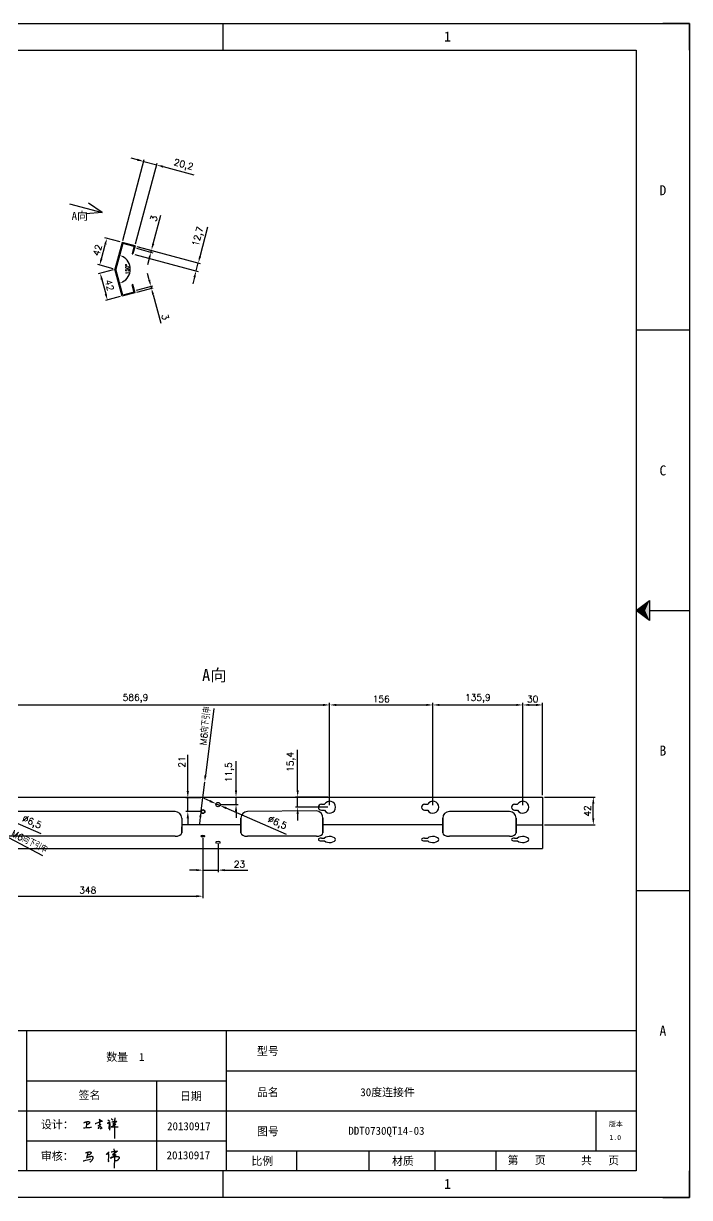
# Model space of a CAD drawing. Header units: millimetres. Extents: x -4018 to 8419, y 14505 to 19318.
# Drawn here: x 5131 to 6138, y 14505 to 16278 of the extents above; entities that cross this region are included whole.
import ezdxf
from ezdxf.enums import TextEntityAlignment as Align

# ---------------------------------------------------------------- set-up
doc = ezdxf.new("R2010")
doc.units = ezdxf.units.MM
doc.linetypes.add('DOT', pattern=[0.25, 0, -0.25])
doc.layers.add('dim', color=2, linetype='Continuous', lineweight=9)
doc.layers.add('print', color=30, linetype='Continuous')
doc.styles.add('Dartop', font='SIMFANG.TTF')
doc.styles.add('hzHT', font='SIMHEI.TTF')
doc.styles.get("Standard").update_dxf_attribs({"font": 'txt', "bigfont": 'gbcbig.shx'})
doc.dimstyles.new('2-small', dxfattribs={"dimtxt": 10, "dimasz": 10, "dimexe": 3, "dimexo": 3, "dimgap": 4, "dimtad": 1, "dimtxsty": 'Standard', "dimcen": 5, "dimazin": 0, "dimtfac": 1, "dimtmove": 0, "dimatfit": 3, "dimfxl": 1, "dimarcsym": 0})
doc.dimstyles.new('small', dxfattribs={"dimtxt": 5, "dimasz": 5, "dimexe": 1.25, "dimexo": 1, "dimgap": 2, "dimtad": 1, "dimtxsty": 'Standard', "dimcen": 2.5, "dimadec": 0, "dimazin": 0, "dimtfac": 1, "dimtmove": 0, "dimatfit": 3, "dimfxl": 1, "dimarcsym": 0})

# ---------------------------------------------------------------- blocks, each defined once
blk = doc.blocks.new('*U4')
at = {"color": 254, "linetype": 'Continuous', "extrusion": (0, 0, -1)}
for points in [[(-33.167, 11), (-33, 11), (-33.25, 11.188)], [(-33.167, 11), (-33.25, 11.188), (-33.25, 10.812)], [(-33.167, 11), (-33.25, 10.812), (-33, 11)]]:
    blk.add_solid(points, dxfattribs=at)
blk = doc.blocks.new('h')
for p, q in [((20773.3, -2331.8), (20775.3, -2338.7)), ((20789.1, -2340.9), (20773.5, -2331.9)), ((20775.3, -2338.7), (20775.6, -2351.2)), ((20845.7, -2343.5), (20848.4, -2353)), ((20768.1, -2360.9), (20773, -2359.1)), ((20769.5, -2366.9), (20769.8, -2370.6)), ((20769.8, -2370.6), (20770.9, -2378)), ((20770.9, -2378), (20771.5, -2370.6)), ((20772.4, -2369.3), (20774.9, -2367.8)), ((20773, -2359.1), (20784.1, -2355.2)), ((20775.6, -2351.2), (20775.5, -2357.3)), ((20782.2, -2369.2), (20780, -2377.1)), ((20780, -2377.1), (20788.3, -2371.3)), ((20780.1, -2366.4), (20780.8, -2366.4)), ((20781.9, -2367.4), (20782.2, -2369.2)), ((20848.9, -2370.3), (20847.9, -2424)), ((20848.4, -2353), (20848.9, -2370.3))]:
    blk.add_line(p, q)
for points in [[(20699.1, -2348.2, -0.029745), (20704.6, -2345.4, -0.046842), (20708.4, -2344.2, -0.00919), (20714.3, -2343, -0.018517), (20717.2, -2342.5, -0.037841), (20720.3, -2342.4, -0.039541), (20723.2, -2342.8, -0.149785), (20726, -2344.3, -0.204935), (20726.9, -2346.6, -0.074872), (20726.5, -2348.3, -0.061615), (20725.6, -2350.3, -0.034204), (20723.8, -2352.6, -0.045776), (20722.3, -2354.1, -0.054985), (20720.4, -2355.3, -0.036348), (20717.3, -2356.5, -0.067752), (20715.7, -2356.8, -0.043553), (20713.2, -2356.7)], [(20755, -2351.9, -0.024077), (20759.9, -2350.1, -0.013147), (20768.7, -2346.5, -0.00522), (20775.4, -2344.1, -0.018517), (20777.3, -2343.4, -0.008274), (20786.3, -2341, -0.039541), (20788.3, -2340.8, -0.079216), (20789.4, -2341, -0.204935)], [(20816.8, -2335, -0.053561), (20819.6, -2336.1, -0.075272), (20821.3, -2337.3, -0.005295), (20822.5, -2338.5, -0.009337), (20823.1, -2339.1, -0.026146), (20823.7, -2339.8, -0.016644), (20824.5, -2340.9)], [(20832.1, -2329.2, -0.053561), (20834.9, -2330.3, -0.075272), (20836.7, -2331.5, -0.005295), (20837.8, -2332.6, -0.009337), (20838.5, -2333.3, -0.026146), (20839, -2334, -0.016644), (20839.8, -2335.1)], [(20836, -2343.7, -0.02797), (20842.1, -2342.6, -0.048868), (20845.6, -2342.2, -0.00919), (20851.1, -2341.4, -0.018517), (20853.9, -2341.1, -0.037841), (20856.7, -2341.2, -0.039541), (20859.4, -2341.6, -0.018282), (20840.6, -2354.7, -0.000937)], [(20847.6, -2340.2, 0.021784), (20849.6, -2335.9, 0.028296), (20850.8, -2332.4, 0.008136), (20851.9, -2328.2, 0.028913), (20852.2, -2327, 0.08193), (20852.1, -2325.9, 0.075058), (20851.7, -2324.7, 0.275043)], [(20696.6, -2372.4, 0.002073), (20710.6, -2371.9, 0.016137), (20719.6, -2371.3, 0.008314), (20736.9, -2369.3)], [(20813.5, -2350.1, 0.007348), (20815.9, -2348.7, 0.008421), (20818, -2347.3, 0.009459), (20819.7, -2346.2, -0.016325), (20820.7, -2345.5, -0.173771), (20821.8, -2345.3, -0.085159), (20823.9, -2346, -0.125883), (20826, -2347.9, -0.160659), (20826.6, -2350.1, -0.010447), (20826.5, -2352.3, -0.008247), (20826.2, -2355.1, -0.002698), (20825.3, -2374, 0.001562), (20823.9, -2383.7, 0.016137)]]:
    blk.add_lwpolyline(points, format="xyb")
for points in [[(20711.3, -2343.5), (20711.3, -2343.5), (20711.5, -2355.8), (20710.7, -2368), (20710.6, -2371.9)], [(20821.5, -2350.6), (20822.4, -2359.2), (20822.2, -2364.9), (20821.7, -2369), (20821.3, -2376.3), (20823.6, -2368.5), (20827.2, -2366.3), (20829.5, -2366.3)], [(20840.6, -2354.7), (20850, -2354.7), (20855, -2354.3), (20845.9, -2361.1), (20840.5, -2364), (20833, -2367.5), (20863.2, -2367.4), (20865.9, -2367.3)]]:
    blk.add_lwpolyline(points)
for centre, radius, start, end in [((20773.7, -2371.2), 2.3, 121.9907, 163.6016), ((20787.5, -2406), 40.3, 100.6183, 108.2482), ((20780.8, -2367.6), 1.15, 9.4675, 90)]:
    blk.add_arc(centre, radius, start, end)
blk = doc.blocks.new('*D65')
at = {"layer": 'Defpoints', "color": 0}
for p in [(5257.5, 15953.3), (5280.6, 15947.1), (5269.7, 15906.6)]:
    blk.add_point(p, dxfattribs=at)
at = {"layer": 'dim', "color": 0, "lineweight": -2}
for p, q in [((5277.7, 15947.9), (5254.6, 15954.1)), ((5249.2, 15922.4), (5254.9, 15943.7)), ((5266.8, 15907.3), (5243.7, 15913.6))]:
    blk.add_line(p, q, dxfattribs=at)
at = {"layer": 'dim', "color": 0}
for points in [[(5253.3, 15944.1), (5256.5, 15943.3), (5257.5, 15953.3)], [(5247.6, 15922.9), (5250.8, 15922), (5246.6, 15912.8)]]:
    blk.add_solid(points, dxfattribs=at)
at = {"layer": 'dim', "color": 0, "insert": (5243.3, 15935.4), "char_height": 10, "attachment_point": 5, "rotation": 75}
blk.add_mtext('42', dxfattribs=at)
blk = doc.blocks.new('*D66')
at = {"layer": 'Defpoints', "color": 0}
for p in [(5269.7, 15906.6), (5280.6, 15866), (5258.3, 15860)]:
    blk.add_point(p, dxfattribs=at)
at = {"layer": 'dim', "color": 0, "lineweight": -2}
for p, q in [((5266.8, 15905.8), (5244.5, 15899.8)), ((5250, 15890.9), (5255.7, 15869.7)), ((5277.7, 15865.2), (5255.4, 15859.2))]:
    blk.add_line(p, q, dxfattribs=at)
at = {"layer": 'dim', "color": 0}
for points in [[(5251.6, 15891.4), (5248.4, 15890.5), (5247.4, 15900.6)], [(5257.3, 15870.1), (5254.1, 15869.2), (5258.3, 15860)]]:
    blk.add_solid(points, dxfattribs=at)
at = {"layer": 'dim', "color": 0, "insert": (5261.5, 15882.6), "char_height": 10, "attachment_point": 5, "rotation": 285}
blk.add_mtext('42', dxfattribs=at)
blk = doc.blocks.new('*D67')
at = {"layer": 'Defpoints', "color": 0}
for p in [(5332.9, 16064.1), (5280.6, 15947.1), (5300.1, 15941.9)]:
    blk.add_point(p, dxfattribs=at)
at = {"layer": 'dim', "color": 0, "lineweight": -2}
for p, q in [((5281.4, 15950), (5314.1, 16072.2)), ((5303.7, 16071.9), (5294, 16074.5)), ((5300.9, 15944.8), (5333.6, 16067)), ((5313.3, 16069.3), (5332.9, 16064.1)), ((5342.5, 16061.5), (5388.9, 16049.1))]:
    blk.add_line(p, q, dxfattribs=at)
at = {"layer": 'dim', "color": 0}
for points in [[(5304.1, 16073.5), (5303.3, 16070.3), (5313.3, 16069.3)], [(5342.9, 16063.1), (5342.1, 16059.9), (5332.9, 16064.1)]]:
    blk.add_solid(points, dxfattribs=at)
at = {"layer": 'dim', "color": 0, "insert": (5373.1, 16063.5), "char_height": 10, "attachment_point": 5, "rotation": 345}
blk.add_mtext('20,2', dxfattribs=at)
blk = doc.blocks.new('*D68')
at = {"layer": 'Defpoints', "color": 0}
for p in [(5300.1, 15941.9), (5296.8, 15929.6), (5395.7, 15916.3)]:
    blk.add_point(p, dxfattribs=at)
at = {"layer": 'dim', "color": 0, "lineweight": -2}
for p, q in [((5398.3, 15926), (5410.3, 15970.7)), ((5303, 15941.1), (5398.6, 15915.5)), ((5299.7, 15928.9), (5395.3, 15903.3)), ((5392.4, 15904), (5395.7, 15916.3)), ((5389.8, 15894.4), (5387.2, 15884.7))]:
    blk.add_line(p, q, dxfattribs=at)
at = {"layer": 'dim', "color": 0}
for points in [[(5396.7, 15926.4), (5399.9, 15925.5), (5395.7, 15916.3)], [(5388.2, 15894.8), (5391.4, 15894), (5392.4, 15904)]]:
    blk.add_solid(points, dxfattribs=at)
at = {"layer": 'dim', "color": 0, "insert": (5396.1, 15955.7), "char_height": 10, "attachment_point": 5, "rotation": 75}
blk.add_mtext('12,7', dxfattribs=at)
blk = doc.blocks.new('*D84')
at = {"layer": 'Defpoints', "color": 0}
for p in [(5916.1, 15109.7), (5992.7, 15109.7), (5916.1, 15067.7)]:
    blk.add_point(p, dxfattribs=at)
at = {"layer": 'dim', "color": 0, "lineweight": -2}
for p, q in [((5919.1, 15109.7), (5995.7, 15109.7)), ((5992.7, 15077.7), (5992.7, 15099.7)), ((5919.1, 15067.7), (5995.7, 15067.7))]:
    blk.add_line(p, q, dxfattribs=at)
at = {"layer": 'dim', "color": 0}
for points in [[(5991, 15099.7), (5994.3, 15099.7), (5992.7, 15109.7)], [(5991, 15077.7), (5994.3, 15077.7), (5992.7, 15067.7)]]:
    blk.add_solid(points, dxfattribs=at)
at = {"layer": 'dim', "color": 0, "insert": (5983.7, 15088.7), "char_height": 10, "attachment_point": 5, "rotation": 90}
blk.add_mtext('42', dxfattribs=at)
blk = doc.blocks.new('*D88')
at = {"layer": 'Defpoints', "color": 0}
for p in [(5594.2, 15248.7), (5007.3, 15094.3), (5594.2, 15094.3)]:
    blk.add_point(p, dxfattribs=at)
at = {"layer": 'dim', "color": 0, "lineweight": -2}
for p, q in [((5007.3, 15097.3), (5007.3, 15251.7)), ((5017.3, 15248.7), (5584.2, 15248.7)), ((5594.2, 15097.3), (5594.2, 15251.7))]:
    blk.add_line(p, q, dxfattribs=at)
at = {"layer": 'dim', "color": 0}
for points in [[(5017.3, 15250.4), (5017.3, 15247.1), (5007.3, 15248.7)], [(5584.2, 15250.4), (5584.2, 15247.1), (5594.2, 15248.7)]]:
    blk.add_solid(points, dxfattribs=at)
at = {"layer": 'dim', "color": 0, "insert": (5300.7, 15258.6), "char_height": 10, "attachment_point": 5}
blk.add_mtext('586,9', dxfattribs=at)
blk = doc.blocks.new('*D89')
at = {"layer": 'Defpoints', "color": 0}
for p in [(5750.2, 15248.7), (5594.2, 15094.3), (5750.2, 15094.3)]:
    blk.add_point(p, dxfattribs=at)
at = {"layer": 'dim', "color": 0, "lineweight": -2}
for p, q in [((5594.2, 15097.3), (5594.2, 15251.7)), ((5604.2, 15248.7), (5740.2, 15248.7)), ((5750.2, 15097.3), (5750.2, 15251.7))]:
    blk.add_line(p, q, dxfattribs=at)
at = {"layer": 'dim', "color": 0}
for points in [[(5604.2, 15250.4), (5604.2, 15247.1), (5594.2, 15248.7)], [(5740.2, 15250.4), (5740.2, 15247.1), (5750.2, 15248.7)]]:
    blk.add_solid(points, dxfattribs=at)
at = {"layer": 'dim', "color": 0, "insert": (5672.2, 15257.7), "char_height": 10, "attachment_point": 5}
blk.add_mtext('156', dxfattribs=at)
blk = doc.blocks.new('*D90')
at = {"layer": 'Defpoints', "color": 0}
for p in [(5886.1, 15248.7), (5750.2, 15094.3), (5886.1, 15094.3)]:
    blk.add_point(p, dxfattribs=at)
at = {"layer": 'dim', "color": 0, "lineweight": -2}
for p, q in [((5750.2, 15097.3), (5750.2, 15251.7)), ((5760.2, 15248.7), (5876.1, 15248.7)), ((5886.1, 15097.3), (5886.1, 15251.7))]:
    blk.add_line(p, q, dxfattribs=at)
at = {"layer": 'dim', "color": 0}
for points in [[(5760.2, 15250.4), (5760.2, 15247.1), (5750.2, 15248.7)], [(5876.1, 15250.4), (5876.1, 15247.1), (5886.1, 15248.7)]]:
    blk.add_solid(points, dxfattribs=at)
at = {"layer": 'dim', "color": 0, "insert": (5818.1, 15258.6), "char_height": 10, "attachment_point": 5}
blk.add_mtext('135,9', dxfattribs=at)
blk = doc.blocks.new('*D91')
at = {"layer": 'Defpoints', "color": 0}
for p in [(5916.1, 15248.7), (5916.1, 15109.7), (5886.1, 15094.3)]:
    blk.add_point(p, dxfattribs=at)
at = {"layer": 'dim', "color": 0, "lineweight": -2}
for p, q in [((5886.1, 15097.3), (5886.1, 15251.7)), ((5896.1, 15248.7), (5906.1, 15248.7)), ((5916.1, 15112.7), (5916.1, 15251.7))]:
    blk.add_line(p, q, dxfattribs=at)
at = {"layer": 'dim', "color": 0}
for points in [[(5896.1, 15250.4), (5896.1, 15247.1), (5886.1, 15248.7)], [(5906.1, 15250.4), (5906.1, 15247.1), (5916.1, 15248.7)]]:
    blk.add_solid(points, dxfattribs=at)
at = {"layer": 'dim', "color": 0, "insert": (5901.1, 15257.7), "char_height": 10, "attachment_point": 5}
blk.add_mtext('30', dxfattribs=at)
blk = doc.blocks.new('*D96')
at = {"layer": 'Defpoints', "color": 0}
for p in [(5402.6, 15050.4, 3.7), (5054.6, 15041.3, 15.3), (5402.6, 14960)]:
    blk.add_point(p, dxfattribs=at)
at = {"layer": 'dim', "color": 0, "lineweight": -2}
for p, q in [((5054.6, 15038.3), (5054.6, 14957)), ((5402.6, 15047.4), (5402.6, 14957)), ((5064.6, 14960), (5392.6, 14960))]:
    blk.add_line(p, q, dxfattribs=at)
at = {"layer": 'dim', "color": 0}
for points in [[(5064.6, 14961.6), (5064.6, 14958.3), (5054.6, 14960)], [(5392.6, 14961.6), (5392.6, 14958.3), (5402.6, 14960)]]:
    blk.add_solid(points, dxfattribs=at)
at = {"layer": 'dim', "color": 0, "insert": (5228.6, 14969), "char_height": 10, "attachment_point": 5}
blk.add_mtext('348', dxfattribs=at)
blk = doc.blocks.new('*D97')
at = {"layer": 'Defpoints', "color": 0}
for p in [(5402.6, 15050.4, 3.7), (5425.6, 15041.3, 15.3), (5425.6, 14999.3)]:
    blk.add_point(p, dxfattribs=at)
at = {"layer": 'dim', "color": 0, "lineweight": -2}
for p, q in [((5402.6, 15047.4), (5402.6, 14996.3)), ((5425.6, 15038.3), (5425.6, 14996.3)), ((5392.6, 14999.3), (5382.6, 14999.3)), ((5402.6, 14999.3), (5425.6, 14999.3)), ((5435.6, 14999.3), (5470.3, 14999.3))]:
    blk.add_line(p, q, dxfattribs=at)
at = {"layer": 'dim', "color": 0}
for points in [[(5392.6, 15001), (5392.6, 14997.7), (5402.6, 14999.3)], [(5435.6, 15001), (5435.6, 14997.7), (5425.6, 14999.3)]]:
    blk.add_solid(points, dxfattribs=at)
at = {"layer": 'dim', "color": 0, "insert": (5457.9, 15008.3), "char_height": 10, "attachment_point": 5}
blk.add_mtext('23', dxfattribs=at)
blk = doc.blocks.new('*D98')
at = {"layer": 'Defpoints', "color": 0}
for p in [(5545.8, 15109.7), (5594.2, 15109.7), (5594.2, 15094.3)]:
    blk.add_point(p, dxfattribs=at)
at = {"layer": 'dim', "color": 0, "lineweight": -2}
for p, q in [((5545.8, 15119.7), (5545.8, 15180.9)), ((5591.2, 15109.7), (5542.8, 15109.7)), ((5545.8, 15094.3), (5545.8, 15109.7)), ((5591.2, 15094.3), (5542.8, 15094.3)), ((5545.8, 15084.3), (5545.8, 15074.3))]:
    blk.add_line(p, q, dxfattribs=at)
at = {"layer": 'dim', "color": 0}
for points in [[(5544.2, 15119.7), (5547.5, 15119.7), (5545.8, 15109.7)], [(5544.2, 15084.3), (5547.5, 15084.3), (5545.8, 15094.3)]]:
    blk.add_solid(points, dxfattribs=at)
at = {"layer": 'dim', "color": 0, "insert": (5536, 15162.7), "char_height": 10, "attachment_point": 5, "rotation": 90}
blk.add_mtext('15,4', dxfattribs=at)
blk = doc.blocks.new('*D99')
at = {"layer": 'Defpoints', "color": 0}
for p in [(5396.1, 15109.7), (5452.7, 15109.7), (5425.6, 15098.2)]:
    blk.add_point(p, dxfattribs=at)
at = {"layer": 'dim', "color": 0, "lineweight": -2}
for p, q in [((5452.7, 15119.7), (5452.7, 15163.6)), ((5399.1, 15109.7), (5455.7, 15109.7)), ((5452.7, 15098.2), (5452.7, 15109.7)), ((5428.6, 15098.2), (5455.7, 15098.2)), ((5452.7, 15088.2), (5452.7, 15078.2))]:
    blk.add_line(p, q, dxfattribs=at)
at = {"layer": 'dim', "color": 0}
for points in [[(5451, 15119.7), (5454.4, 15119.7), (5452.7, 15109.7)], [(5451, 15088.2), (5454.4, 15088.2), (5452.7, 15098.2)]]:
    blk.add_solid(points, dxfattribs=at)
at = {"layer": 'dim', "color": 0, "insert": (5442.9, 15147.1), "char_height": 10, "attachment_point": 5, "rotation": 90}
blk.add_mtext('11,5', dxfattribs=at)
blk = doc.blocks.new('*D100')
at = {"layer": 'Defpoints', "color": 0}
for p in [(5379.8, 15108.7), (5402.6, 15108.7), (5402.6, 15087.7)]:
    blk.add_point(p, dxfattribs=at)
at = {"layer": 'dim', "color": 0, "lineweight": -2}
for p, q in [((5379.8, 15118.7), (5379.8, 15173.4)), ((5399.6, 15108.7), (5376.8, 15108.7)), ((5379.8, 15087.7), (5379.8, 15108.7)), ((5399.6, 15087.7), (5376.8, 15087.7)), ((5379.8, 15077.7), (5379.8, 15067.7))]:
    blk.add_line(p, q, dxfattribs=at)
at = {"layer": 'dim', "color": 0}
for points in [[(5378.1, 15118.7), (5381.5, 15118.7), (5379.8, 15108.7)], [(5378.1, 15077.7), (5381.5, 15077.7), (5379.8, 15087.7)]]:
    blk.add_solid(points, dxfattribs=at)
at = {"layer": 'dim', "color": 0, "insert": (5370.8, 15162.7), "char_height": 10, "attachment_point": 5, "rotation": 90}
blk.add_mtext('21', dxfattribs=at)
blk = doc.blocks.new('*D109')
at = {"layer": 'Defpoints', "color": 0}
for p in [(5051.6, 15100.5), (5057.6, 15097.9)]:
    blk.add_point(p, dxfattribs=at)
at = {"layer": 'dim', "color": 0, "lineweight": -2}
for p, q in [((5042.5, 15104.5), (5033.3, 15108.5)), ((5051.6, 15100.5), (5057.6, 15097.9)), ((5158.1, 15054.1), (5066.7, 15093.9))]:
    blk.add_line(p, q, dxfattribs=at)
at = {"layer": 'dim', "color": 0}
for points in [[(5043.1, 15106.1), (5041.8, 15103), (5051.6, 15100.5)], [(5067.4, 15095.5), (5066.1, 15092.4), (5057.6, 15097.9)]]:
    blk.add_solid(points, dxfattribs=at)
at = {"layer": 'dim', "color": 0, "insert": (5143.8, 15071), "char_height": 10, "attachment_point": 5, "rotation": 336.4152}
blk.add_mtext('∅6,5', dxfattribs=at)
blk = doc.blocks.new('*D110')
at = {"layer": 'Defpoints', "color": 0}
for p in [(5028.9, 15090.2), (5034.3, 15087.4)]:
    blk.add_point(p, dxfattribs=at)
at = {"layer": 'dim', "color": 0, "lineweight": -2}
for p, q in [((5020.1, 15094.8), (5011.2, 15099.4)), ((5028.9, 15090.2), (5034.3, 15087.4)), ((5160.6, 15021.1), (5043.1, 15082.7))]:
    blk.add_line(p, q, dxfattribs=at)
at = {"layer": 'dim', "color": 0}
for points in [[(5020.9, 15096.3), (5019.3, 15093.3), (5028.9, 15090.2)], [(5043.9, 15084.2), (5042.3, 15081.2), (5034.3, 15087.4)]]:
    blk.add_solid(points, dxfattribs=at)
at = {"layer": 'dim', "color": 0, "insert": (5140.2, 15042.2), "char_height": 10, "attachment_point": 5, "rotation": 332.3067}
blk.add_mtext('M6向下引申', dxfattribs=at)
blk = doc.blocks.new('*D111')
at = {"layer": 'Defpoints', "color": 0}
for p in [(5422.6, 15099.5), (5428.6, 15096.9)]:
    blk.add_point(p, dxfattribs=at)
at = {"layer": 'dim', "color": 0, "lineweight": -2}
for p, q in [((5413.5, 15103.5), (5404.3, 15107.5)), ((5422.6, 15099.5), (5428.6, 15096.9)), ((5529.1, 15053.1), (5437.7, 15092.9))]:
    blk.add_line(p, q, dxfattribs=at)
at = {"layer": 'dim', "color": 0}
for points in [[(5414.1, 15105.1), (5412.8, 15102), (5422.6, 15099.5)], [(5438.4, 15094.5), (5437.1, 15091.4), (5428.6, 15096.9)]]:
    blk.add_solid(points, dxfattribs=at)
at = {"layer": 'dim', "color": 0, "insert": (5514.8, 15070), "char_height": 10, "attachment_point": 5, "rotation": 336.4152}
blk.add_mtext('∅6,5', dxfattribs=at)
blk = doc.blocks.new('*D112')
at = {"layer": 'Defpoints', "color": 0}
for p in [(5405.3, 15132.2), (5399.9, 15089.1)]:
    blk.add_point(p, dxfattribs=at)
at = {"layer": 'dim', "color": 0, "lineweight": -2}
for p, q in [((5419, 15243.6), (5406.5, 15142.2)), ((5399.9, 15089.1), (5405.3, 15132.2)), ((5398.7, 15079.2), (5397.5, 15069.3))]:
    blk.add_line(p, q, dxfattribs=at)
at = {"layer": 'dim', "color": 0}
for points in [[(5404.8, 15142.4), (5408.1, 15142), (5405.3, 15132.2)], [(5397.1, 15079.4), (5400.4, 15079), (5399.9, 15089.1)]]:
    blk.add_solid(points, dxfattribs=at)
at = {"layer": 'dim', "color": 0, "insert": (5406.4, 15217.1), "char_height": 10, "attachment_point": 5, "rotation": 82.9748}
blk.add_mtext('M6向下引申', dxfattribs=at)
blk = doc.blocks.new('*D128')
at = {"layer": 'Defpoints', "color": 0}
for p in [(5299.3, 15939), (5300.1, 15941.9), (5324.1, 15932.4)]:
    blk.add_point(p, dxfattribs=at)
at = {"layer": 'dim', "color": 0, "lineweight": -2}
for p, q in [((5327.4, 15944.9), (5339, 15988.1)), ((5302.2, 15938.2), (5327, 15931.6)), ((5303, 15941.1), (5327.7, 15934.5)), ((5321.5, 15922.7), (5318.9, 15913.1)), ((5324.1, 15932.4), (5324.8, 15935.3))]:
    blk.add_line(p, q, dxfattribs=at)
at = {"layer": 'dim', "color": 0}
for points in [[(5325.8, 15945.4), (5329, 15944.5), (5324.8, 15935.3)], [(5319.9, 15923.2), (5323.1, 15922.3), (5324.1, 15932.4)]]:
    blk.add_solid(points, dxfattribs=at)
at = {"layer": 'dim', "color": 0, "insert": (5328.4, 15983.3), "char_height": 10, "attachment_point": 5, "rotation": 75}
blk.add_mtext('3', dxfattribs=at)
blk = doc.blocks.new('*D129')
at = {"layer": 'Defpoints', "color": 0}
for p in [(5299.3, 15874.1), (5300.1, 15871.2), (5324.1, 15880.8)]:
    blk.add_point(p, dxfattribs=at)
at = {"layer": 'dim', "color": 0, "lineweight": -2}
for p, q in [((5321.5, 15890.4), (5318.9, 15900.1)), ((5302.2, 15874.9), (5327, 15881.5)), ((5303, 15872), (5327.7, 15878.6)), ((5324.1, 15880.8), (5324.8, 15877.9)), ((5327.4, 15868.2), (5339, 15825.1))]:
    blk.add_line(p, q, dxfattribs=at)
at = {"layer": 'dim', "color": 0}
for points in [[(5323.1, 15890.8), (5319.9, 15890), (5324.1, 15880.8)], [(5329, 15868.6), (5325.8, 15867.8), (5324.8, 15877.9)]]:
    blk.add_solid(points, dxfattribs=at)
at = {"layer": 'dim', "color": 0, "insert": (5345.8, 15834.5), "char_height": 10, "attachment_point": 5, "rotation": 285}
blk.add_mtext('3', dxfattribs=at)
blk = doc.blocks.new('*D210')
at = {"layer": 'Defpoints', "color": 0}
for p in [(5281.5, 15945.7), (5271, 15906.6), (5271, 15906.6), (5290.8, 15897.3), (5281.5, 15867.5)]:
    blk.add_point(p, dxfattribs=at)
at = {"layer": 'dim', "color": 0, "lineweight": -2}
blk.add_arc((5271, 15906.6), 21.8, 298.1538, 61.8462, dxfattribs=at)
at = {"layer": 'dim', "color": 0}
for points in [[(5281, 15925), (5281.6, 15926.6), (5276.6, 15927.7)], [(5281.6, 15886.6), (5281, 15888.1), (5276.6, 15885.5)]]:
    blk.add_solid(points, dxfattribs=at)
at = {"layer": 'dim', "color": 0, "insert": (5288.3, 15906.6), "char_height": 5, "attachment_point": 5, "rotation": 90}
blk.add_mtext('150°', dxfattribs=at)

msp = doc.modelspace()

# ---------------------------------------------------------------- linework, layer by layer
at = {"color": 0, "linetype": 'DOT'}
for p, q in [((3578.663, 16277.673), (6097.836, 16277.673)), ((6138.124, 16237.385), (6138.124, 14545.286)), ((6097.836, 14504.998), (3578.663, 14504.998))]:
    msp.add_line(p, q, dxfattribs=at)
at = {"color": 0}
for p, q in [((5433.083, 16237.385), (5433.083, 16277.673)), ((6138.124, 16277.673), (6097.836, 16277.673)), ((6138.124, 16237.385), (6138.124, 16277.673)), ((3659.239, 16237.385), (6057.548, 16237.385)), ((6057.548, 16237.385), (6057.548, 14545.286)), ((6138.124, 15814.36), (6057.548, 15814.36)), ((6077.692, 15391.336), (6138.124, 15391.336)), ((6138.124, 14968.311), (6057.548, 14968.311)), ((6057.548, 14756.799), (4833.798, 14756.799)), ((5135.958, 14756.799), (5135.958, 14545.286)), ((5438.119, 14545.286), (5438.119, 14756.799)), ((5438.119, 14696.367), (6057.548, 14696.367)), ((5135.958, 14681.259), (5438.119, 14681.259)), ((5332.363, 14681.259), (5332.363, 14545.286)), ((4833.798, 14635.935), (5135.958, 14635.935)), ((5135.958, 14635.935), (6057.548, 14635.935)), ((5997.116, 14575.503), (5997.116, 14635.935)), ((5135.958, 14590.611), (5438.119, 14590.611)), ((5438.119, 14575.503), (6057.548, 14575.503)), ((5544.426, 14545.286), (5544.426, 14575.503)), ((5653.983, 14545.286), (5653.983, 14575.503)), ((5753.581, 14545.286), (5753.581, 14575.503)), ((5846.035, 14545.286), (5846.035, 14575.503)), ((6057.548, 14545.286), (3659.239, 14545.286)), ((5433.083, 14504.998), (5433.083, 14545.286)), ((6138.124, 14504.998), (6138.124, 14545.286)), ((6097.836, 14504.998), (6138.124, 14504.998))]:
    msp.add_line(p, q, dxfattribs=at)
for p, q in [((5201.047, 16005.494), (5250.294, 15992.299)), ((5250.294, 15992.299), (5225.549, 15990.475)), ((5250.294, 15992.299), (5229.776, 16006.25)), ((5280.612, 15947.14), (5269.742, 15906.571)), ((5281.461, 15945.67), (5270.984, 15906.571)), ((5300.124, 15941.912), (5280.612, 15947.14)), ((5298.654, 15941.063), (5281.461, 15945.67)), ((5298.965, 15942.222), (5295.678, 15929.955)), ((5300.124, 15941.912), (5296.837, 15929.645)), ((5299.347, 15939.014), (5298.188, 15939.325)), ((5295.678, 15929.955), (5296.837, 15929.645)), ((5298.48, 15935.778), (5297.321, 15936.089)), ((5280.612, 15866.002), (5269.742, 15906.571)), ((5281.461, 15867.472), (5270.984, 15906.571)), ((5296.837, 15883.497), (5295.678, 15883.187)), ((5298.965, 15870.92), (5295.678, 15883.187)), ((5300.124, 15871.23), (5296.837, 15883.497)), ((5300.124, 15871.23), (5280.612, 15866.002)), ((5298.654, 15872.079), (5281.461, 15867.472)), ((5298.48, 15877.364), (5297.321, 15877.053)), ((5299.347, 15874.128), (5298.188, 15873.817)), ((5300.124, 15871.23), (5298.965, 15870.92)), ((4876.095, 15109.737), (5916.095, 15109.737)), ((5916.095, 15109.737), (5916.095, 15032.23, 20.5)), ((5360.595, 15087.737), (5082.595, 15087.737)), ((5574.095, 15088.737), (5470.095, 15087.737)), ((5581.695, 15098.837), (5586.4, 15098.837)), ((5581.695, 15089.837), (5586.4, 15089.837)), ((5737.695, 15098.837), (5742.4, 15098.837)), ((5737.695, 15089.837), (5742.4, 15089.837)), ((5866.095, 15087.737), (5775.095, 15087.737)), ((5873.595, 15098.837), (5878.3, 15098.837)), ((5873.595, 15089.837), (5878.3, 15089.837)), ((5370.595, 15077.737), (5370.595, 15055.416, 30.311)), ((5460.095, 15067.737), (5370.595, 15067.737)), ((5460.095, 15077.737), (5460.095, 15055.416, 30.311)), ((5584.095, 15077.737), (5584.095, 15055.416, 30.311)), ((5765.095, 15067.737), (5584.095, 15067.737)), ((5765.095, 15077.737), (5765.095, 15055.416, 30.311)), ((5876.095, 15077.737), (5876.095, 15055.416, 47.631)), ((5876.095, 15067.737), (5916.095, 15067.737)), ((4876.095, 15032.23, 20.5), (5916.095, 15032.23, 20.5)), ((5267.996, 14578.457), (5268.863, 14571.215)), ((5265.723, 14565.953), (5262.754, 14564.346)), ((5267.86, 14567.094), (5265.723, 14565.953)), ((5265.846, 14569.497), (5269.621, 14569.497)), ((5271.634, 14569.68), (5267.86, 14567.094)), ((5269.004, 14565.868), (5268.684, 14549.229)), ((5268.863, 14571.215), (5269.004, 14565.868)), ((5269.621, 14569.497), (5271.634, 14569.68))]:
    msp.add_line(p, q)
at = {"extrusion": (0, -0.866025, 0.5)}
for p, q in [((5460.095, 15067.737), (5370.595, 15067.737)), ((5460.095, 15055.416), (5460.095, 15077.737, 17.321)), ((5584.095, 15055.416), (5584.095, 15077.737, 17.321)), ((5765.095, 15067.737), (5584.095, 15067.737)), ((5765.095, 15055.416), (5765.095, 15077.737, 17.321)), ((5876.095, 15055.416, 17.321), (5876.095, 15077.737, 17.321)), ((5360.595, 15050.416, -8.66), (5082.595, 15050.416, -8.66)), ((5370.595, 15055.416), (5370.595, 15064.849, 38.3)), ((5574.095, 15050.416, -8.66), (5470.095, 15050.416, -8.66)), ((5866.095, 15050.416, 8.66), (5775.095, 15050.416, -8.66)), ((5581.695, 15047.817, -59.366), (5586.4, 15047.817, -59.366)), ((5581.695, 15043.317, -67.16), (5586.4, 15043.317, -67.16)), ((5737.695, 15047.817, -59.366), (5742.4, 15047.817, -59.366)), ((5737.695, 15043.317, -67.16), (5742.4, 15043.317, -67.16)), ((5873.595, 15047.817, -59.366), (5878.3, 15047.817, -59.366)), ((5873.595, 15043.317, -67.16), (5878.3, 15043.317, -67.16))]:
    msp.add_line(p, q, dxfattribs=at)
at = {"color": 0}
msp.add_lwpolyline([(6057.548, 15391.336), (6077.692, 15406.444), (6077.692, 15376.228), (6057.548, 15391.336)], close=True, dxfattribs=at)
for points in [[(5225.021, 14572.109, -0.02974503), (5226.749, 14572.975, -0.04684215), (5227.918, 14573.351, -0.00919025), (5229.743, 14573.72, -0.01851715), (5230.658, 14573.852, -0.03784064), (5231.602, 14573.882, -0.03954126), (5232.499, 14573.77, -0.14978519), (5233.375, 14573.292, -0.20493524), (5233.644, 14572.598, -0.07487171), (5233.542, 14572.051, -0.06161465), (5233.244, 14571.445, -0.0342039), (5232.703, 14570.732, -0.04577587), (5232.219, 14570.27, -0.05498501), (5231.635, 14569.902, -0.03634791), (5230.665, 14569.516, -0.06775206), (5230.18, 14569.433, -0.04355337), (5229.417, 14569.472)], [(5263.992, 14573.951, -0.02797026), (5266.433, 14574.402, -0.04886788), (5267.848, 14574.553, -0.00919025), (5270.073, 14574.882, -0.01851715), (5271.185, 14574.984, -0.03784064), (5272.325, 14574.96, -0.03954126), (5273.401, 14574.769, -0.01828189), (5265.846, 14569.497, -0.0009369)], [(5262.754, 14564.346, -0.02974503), (5265.449, 14565.696, -0.04684215), (5267.273, 14566.283, -0.00919025), (5270.12, 14566.858, -0.01851715), (5271.547, 14567.065, -0.03784064), (5273.02, 14567.111, -0.03954126), (5274.42, 14566.937, -0.14978519), (5275.787, 14566.191, -0.20493524), (5276.205, 14565.109, -0.07487171), (5276.046, 14564.255, -0.06161465), (5275.581, 14563.31, -0.0342039), (5274.738, 14562.197, -0.04577587), (5273.984, 14561.476, -0.05498501), (5273.071, 14560.902, -0.03634791), (5271.559, 14560.301, -0.06775206), (5270.802, 14560.17, -0.04355337), (5269.612, 14560.232)]]:
    msp.add_lwpolyline(points, format="xyb")
msp.add_lwpolyline([(5228.829, 14573.544), (5228.829, 14573.544), (5228.252, 14570.004), (5227.301, 14566.675), (5226.679, 14564.632)])
for centre, radius in [((5402.595, 15087.737), 3), ((5402.595, 15087.737), 2.5), ((5425.595, 15098.237), 3.25)]:
    msp.add_circle(centre, radius)
at = {"extrusion": (0, -0.866025, 0.5)}
for centre, radius in [((5402.597, 7528.433, -13032.181), 3), ((5402.597, 7528.433, -13032.181), 2.5), ((5425.595, 7533.868, -13018.543), 3.25)]:
    msp.add_circle(centre, radius, dxfattribs=at)
for centre, radius, start, end in [((5594.195, 15094.337), 9, 210, 150), ((5750.195, 15094.337), 9, 210, 150), ((5886.095, 15094.337), 9, 210, 150), ((5360.595, 15077.737), 10, 0, 90), ((5470.095, 15077.737), 10, 90, 180), ((5573.199, 15077.877), 10.896, 359.260583, 85.286795), ((5581.695, 15094.337), 4.5, 90, 270), ((5737.695, 15094.337), 4.5, 90, 270), ((5775.095, 15077.737), 10, 90, 180), ((5866.095, 15077.737), 10, 0, 90), ((5873.595, 15094.337), 4.5, 90, 270), ((5152.482, 14681.366), 152.514, 313.366132, 315.296084), ((5220.602, 14566.488), 6.385, 281.076982, 291.212632), ((5080.2, 15136.391), 593.276, 283.91895, 284.971512), ((5236.437, 14547.744), 19.504, 113.202449, 120.017497), ((5231.859, 14558.423), 7.885, 102.47486, 113.202449), ((5243.285, 14506.778), 60.779, 100.36867, 102.47486), ((5230.589, 14563.498), 5.03, 283.816254, 294.030509), ((5235.041, 14551.83), 14.979, 96.125337, 100.36867), ((5231.662, 14561.01), 2.32, 294.836428, 309.901134), ((5200.732, 14589.546), 44.385, 316.919563, 320.58866), ((5234.243, 14559.268), 7.499, 87.457037, 96.125337), ((5234.271, 14559.897), 6.87, 78.399567, 87.457037), ((5225.883, 14567.985), 11.285, 324.094808, 331.378357), ((5235.241, 14564.623), 2.045, 44.324655, 78.399567), ((5234.642, 14563.557), 1.508, 319.573073, 337.48549), ((5230.489, 14566.875), 6.777, 324.910666, 333.348429), ((5233.785, 14565.644), 3.301, 326.76781, 340.871018), ((5235.893, 14565.259), 1.134, 357.998393, 44.324655), ((5234.784, 14565.298), 2.243, 340.871018, 357.998393), ((5241.866, 14596.075), 29.831, 299.265464, 300.9495), ((5309.447, 14346.026), 230.333, 102.46592, 103.2053), ((5741.448, 14488.431), 486.8, 171.410173, 171.768083), ((5259.749, 14569.954), 0.975, 52.375745, 91.291159), ((4401.957, 14597.622), 858.927, 357.565664, 358.057278), ((5259.415, 14570.107), 1.118, 357.196828, 33.705179), ((5234.26, 14571.753), 26.332, 352.912546, 354.802684), ((5244.138, 14570.855), 16.413, 354.802684, 357.196828)]:
    msp.add_arc(centre, radius, start, end)
for centre, radius, start, end in [((5360.595, 7527.708, -13038.373), 10, 270, 0), ((5470.095, 7527.708, -13038.373), 10, 180, 270), ((5574.095, 7527.708, -13038.373), 10, 270, 0), ((5594.195, 7467.996, -13061.474), 9, 210, 150), ((5750.195, 7467.996, -13061.474), 9, 210, 150), ((5775.095, 7527.708, -13038.373), 10, 180, 270), ((5866.095, 7542.708, -13029.713), 10, 270, 0), ((5886.095, 7467.996, -13061.474), 9, 210, 150), ((5581.695, 7467.996, -13061.474), 4.5, 90, 270), ((5737.695, 7467.996, -13061.474), 4.5, 90, 270), ((5873.595, 7467.996, -13061.474), 4.5, 90, 270)]:
    msp.add_arc(centre, radius, start, end, dxfattribs=at)
at = {"layer": 'print'}
msp.add_lwpolyline([(3578.663, 16277.673), (6138.124, 16277.673), (6138.124, 14504.998), (3578.663, 14504.998)], close=True, dxfattribs=at)

# ---------------------------------------------------------------- block references
at = {"color": 0, "linetype": 'Continuous', "xscale": 80.57610619627711, "yscale": 80.57610619687368, "zscale": 80.57610619687446}
msp.add_blockref('*U4', (3398.536, 14504.998), dxfattribs=at)
at = {"color": 0, "xscale": 0.3098964079397265, "yscale": 0.3098964079412326, "zscale": 0.3098964079411201}
msp.add_blockref('h', (-1191.862, 15345.534), dxfattribs=at)

# ---------------------------------------------------------------- texts
at = {"color": 0}
for s, height, style, p in [('1', 15.108, 'Dartop', (5772.346, 16258.008)), ('D', 15.108, 'Dartop', (6097.836, 16025.872)), ('A向', 12.0864, 'hzHT', (5216.574, 15987.127)), ('C', 15.108, 'Dartop', (6097.836, 15602.848)), ('A向', 18.1296, 'hzHT', (5419.897, 15293.733)), ('B', 15.108, 'Dartop', (6097.836, 15179.823)), ('A', 15.108, 'Dartop', (6097.836, 14756.799)), ('型号', 12.0864, 'hzHT', (5500.826, 14726.055)), ('数量  1', 12.0864, 'hzHT', (5285.414, 14717.18)), ('签名', 12.0864, 'hzHT', (5231.121, 14659.58)), ('日期', 12.0864, 'hzHT', (5384.483, 14658.093)), ('品名', 12.0864, 'hzHT', (5500.826, 14664.008)), ('30度连接件', 12.0864, 'hzHT', (5681.749, 14664.008)), ('20130917', 12.0864, 'hzHT', (5381.381, 14612.654)), ('图号', 12.0864, 'hzHT', (5500.826, 14604.932)), ('DDT0730QT14-03', 12.08642, 'hzHT', (5680.059, 14605.72)), ('版本', 7.554, 'hzHT', (6026.749, 14615.88)), ('1.0', 7.554, 'Dartop', (6025.841, 14595.692)), ('20130917', 12.0864, 'hzHT', (5380.661, 14568.799)), ('比例', 12.0864, 'hzHT', (5492.398, 14560.08)), ('材质', 12.0864, 'hzHT', (5704.898, 14560.08)), ('第   页', 12.0864, 'hzHT', (5891.866, 14561.333)), ('共   页', 12.0864, 'hzHT', (6002.89, 14560.893)), ('1', 15.108, 'Dartop', (5772.346, 14525.622))]:
    msp.add_text(s, height=height, dxfattribs=dict(at, style=style)).set_placement(p, align=Align.MIDDLE_CENTER)
at = {"color": 0, "style": 'hzHT'}
for s, p in [('设计：', (5157.903, 14609.224)), ('审核：', (5157.724, 14561.63))]:
    msp.add_text(s, height=12.0864, dxfattribs=at).set_placement(p)

# ---------------------------------------------------------------- dimensions: what is measured, and where the dimension line sits
at = {"layer": 'dim'}
for p1, p2, distance, picture, middle in [((5280.612, 15947.14), (5300.124, 15941.912), 126.459, '*D67', (5373.07, 16063.466)), ((5269.742, 15906.571), (5280.612, 15947.14), 23.966, '*D65', (5243.335, 15935.388)), ((5296.837, 15929.645), (5300.124, 15941.912), -98.925, '*D68', (5396.058, 15955.719)), ((5269.742, 15906.571), (5280.612, 15866.002), -23.111, '*D66', (5261.546, 15882.634))]:
    dim = msp.add_aligned_dim(p1=p1, p2=p2, distance=distance, dimstyle='2-small', override={"dimpost": '\\X'}, dxfattribs=at)
    dim.commit()
    dim.dimension.update_dxf_attribs({"geometry": picture, "text_midpoint": middle})
for base, p1, p2, angle, picture, middle, dimtype in [((5324.072, 15932.389), (5300.124, 15941.912), (5299.347, 15939.014), 255, '*D128', (5337.099, 15981.007), 161), ((5324.072, 15880.753), (5300.124, 15871.23), (5299.347, 15874.128), 105, '*D129', (5337.099, 15832.135), 161), ((5545.832, 15109.737), (5594.195, 15094.337), (5594.195, 15109.737), 90, '*D98', (5545.832, 15162.725), 160), ((5379.792, 15108.737), (5402.595, 15087.737), (5402.595, 15108.737), 90, '*D100', (5379.792, 15162.737), 160), ((5452.706, 15109.737), (5425.595, 15098.237), (5396.095, 15109.737), 90, '*D99', (5452.706, 15147.07), 160)]:
    dim = msp.add_linear_dim(base=base, p1=p1, p2=p2, angle=angle, dimstyle='2-small', override={"dimpost": '\\X'}, dxfattribs=at)
    dim.commit()
    dim.dimension.update_dxf_attribs({"geometry": picture, "text_midpoint": middle, "dimtype": dimtype})
dim = msp.add_angular_dim_2l(base=(5290.766, 15897.347), line1=((5281.461, 15945.67), (5270.984, 15906.571)), line2=((5281.461, 15867.472), (5270.984, 15906.571)), dimstyle='small', override={"dimpost": '\\X', "dimfxl": 0.18}, dxfattribs=at)
dim.commit()
dim.dimension.update_dxf_attribs({"geometry": '*D210', "text_midpoint": (5288.311, 15906.571)})
for base, p1, p2, picture, middle in [((5594.195, 15248.721), (5007.295, 15094.337), (5594.195, 15094.337), '*D88', (5300.745, 15258.554)), ((5750.195, 15248.721), (5594.195, 15094.337), (5750.195, 15094.337), '*D89', (5672.195, 15257.721)), ((5886.095, 15248.721), (5750.195, 15094.337), (5886.095, 15094.337), '*D90', (5818.145, 15258.554)), ((5916.095, 15248.721), (5886.095, 15094.337), (5916.095, 15109.737), '*D91', (5901.095, 15257.721)), ((5402.597, 14959.959), (5054.595, 15041.323, 15.25), (5402.597, 15050.416, 3.724), '*D96', (5228.596, 14968.959)), ((5425.595, 14999.326), (5402.597, 15050.416, 3.724), (5425.595, 15041.323, 15.25), '*D97', (5457.928, 15008.326))]:
    dim = msp.add_linear_dim(base=base, p1=p1, p2=p2, dimstyle='2-small', override={"dimpost": '\\X'}, dxfattribs=at)
    dim.commit()
    dim.dimension.update_dxf_attribs({"geometry": picture, "text_midpoint": middle})
for p1, p2, picture, middle in [((5399.938, 15089.131), (5405.251, 15132.243), '*D112', (5415.566, 15215.949)), ((5028.938, 15090.151), (5034.251, 15087.363), '*D110', (5135.938, 15033.991))]:
    dim = msp.add_diameter_dim_2p(p1=p1, p2=p2, text='M6向下引申', dimstyle='2-small', override={"dimpost": '\\X'}, dxfattribs=at)
    dim.commit()
    dim.dimension.update_dxf_attribs({"geometry": picture, "text_midpoint": middle, "dimtype": 163})
for p1, p2, picture, middle in [((5051.616, 15100.537), (5057.573, 15097.937), '*D109', (5139.878, 15062.005)), ((5422.616, 15099.537), (5428.573, 15096.937), '*D111', (5510.878, 15061.005))]:
    dim = msp.add_diameter_dim_2p(p1=p1, p2=p2, dimstyle='2-small', override={"dimpost": '\\X'}, dxfattribs=at)
    dim.commit()
    dim.dimension.update_dxf_attribs({"geometry": picture, "text_midpoint": middle, "dimtype": 163})
dim = msp.add_linear_dim(base=(5992.651, 15109.737), p1=(5916.095, 15067.737), p2=(5916.095, 15109.737), angle=90, dimstyle='2-small', override={"dimpost": '\\X'}, dxfattribs=at)
dim.commit()
dim.dimension.update_dxf_attribs({"geometry": '*D84', "text_midpoint": (5983.651, 15088.737)})

doc.saveas('drawing.dxf')
